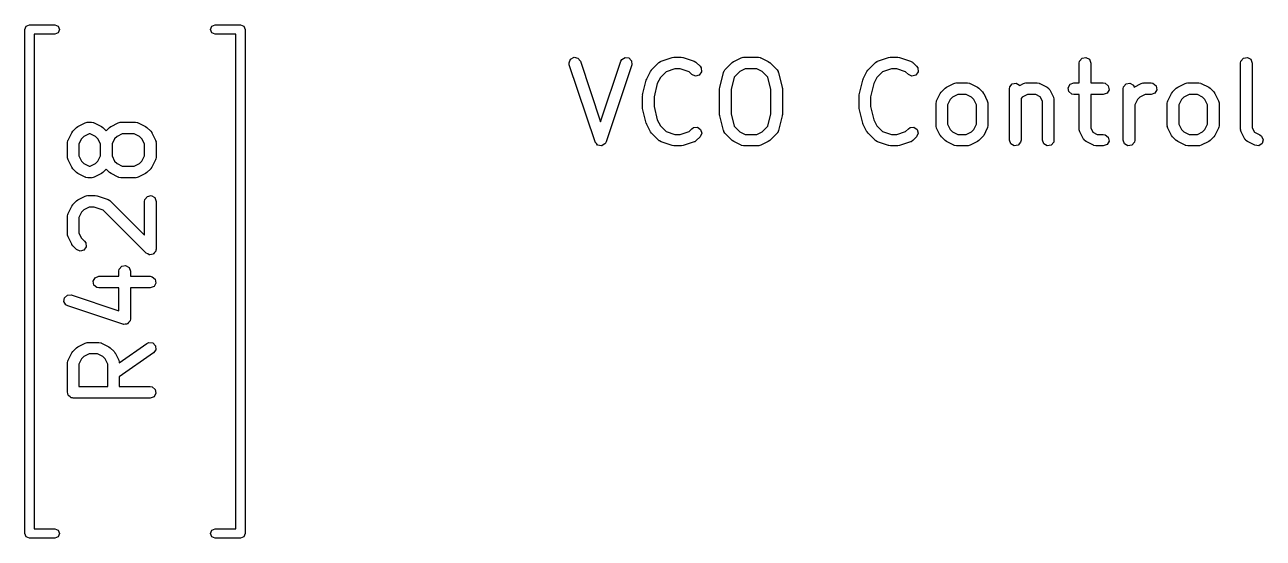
# Model space of a CAD drawing. Extents: x 51.5 to 133.2, y -98.1 to -25.9.
# Drawn here: x 113.12 to 129.19, y -66.07 to -59.41 of the extents above; entities that cross this region are included whole.
import ezdxf

# ---------------------------------------------------------------- set-up
doc = ezdxf.new("R2010")
doc.units = 0
doc.layers.add('BLACK', color=7, linetype='CONTINUOUS')

msp = doc.modelspace()

# ---------------------------------------------------------------- linework, layer by layer
at = {"layer": 'BLACK', "linetype": 'CONTINUOUS'}
for p, q in [((113.124, -59.468), (113.142, -59.4256)), ((113.142, -59.4256), (113.184, -59.408)), ((113.184, -59.408), (113.514, -59.408)), ((113.514, -59.408), (113.556, -59.4256)), ((113.556, -59.4256), (113.574, -59.468)), ((115.534, -59.468), (115.552, -59.4256)), ((115.552, -59.4256), (115.594, -59.408)), ((115.594, -59.408), (115.924, -59.408)), ((115.924, -59.408), (115.966, -59.4256)), ((115.966, -59.4256), (115.984, -59.468)), ((113.124, -66.008), (113.124, -59.468)), ((113.514, -59.528), (113.244, -59.528)), ((113.244, -59.528), (113.244, -65.948)), ((113.556, -59.5104), (113.514, -59.528)), ((113.574, -59.468), (113.556, -59.5104)), ((115.552, -59.5104), (115.534, -59.468)), ((115.594, -59.528), (115.552, -59.5104)), ((115.864, -59.528), (115.594, -59.528)), ((115.864, -65.948), (115.864, -59.528)), ((115.984, -59.468), (115.984, -66.008)), ((120.187, -59.9023), (120.206, -59.8546)), ((120.19, -59.9281), (120.187, -59.9023)), ((120.524, -60.9281), (120.19, -59.9281)), ((120.206, -59.8546), (120.251, -59.8302)), ((120.251, -59.8302), (120.301, -59.8405)), ((120.301, -59.8405), (120.333, -59.8807)), ((120.333, -59.8807), (120.595, -60.6672)), ((120.595, -60.6672), (120.857, -59.8807)), ((120.999, -59.9281), (120.666, -60.9281)), ((120.857, -59.8807), (120.87, -59.8578)), ((120.87, -59.8578), (120.913, -59.8309)), ((120.913, -59.8309), (120.964, -59.8384)), ((120.964, -59.8384), (120.998, -59.8768)), ((120.998, -59.8768), (120.999, -59.9281)), ((121.256, -59.9942), (121.351, -59.899)), ((121.351, -59.899), (121.373, -59.884)), ((121.373, -59.884), (121.377, -59.8836)), ((121.377, -59.8836), (121.381, -59.8808)), ((121.381, -59.8808), (121.524, -59.8332)), ((121.524, -59.8332), (121.546, -59.8299)), ((121.546, -59.8299), (121.547, -59.8294)), ((121.547, -59.8294), (121.643, -59.8294)), ((121.643, -59.8294), (121.665, -59.8333)), ((121.665, -59.8333), (121.666, -59.8332)), ((121.666, -59.8332), (121.809, -59.8808)), ((121.809, -59.8808), (121.832, -59.8933)), ((121.832, -59.8933), (121.834, -59.8971)), ((121.834, -59.8971), (121.838, -59.899)), ((121.838, -59.899), (121.886, -59.9466)), ((122.209, -59.9942), (122.304, -59.899)), ((122.304, -59.899), (122.322, -59.8861)), ((122.322, -59.8861), (122.323, -59.8849)), ((122.323, -59.8849), (122.419, -59.8373)), ((122.419, -59.8373), (122.444, -59.8299)), ((122.444, -59.8299), (122.448, -59.8309)), ((122.448, -59.8309), (122.452, -59.8294)), ((122.452, -59.8294), (122.643, -59.8294)), ((122.643, -59.8294), (122.668, -59.8339)), ((122.668, -59.8339), (122.672, -59.8368)), ((122.672, -59.8368), (122.676, -59.8373)), ((122.676, -59.8373), (122.771, -59.8849)), ((122.771, -59.8849), (122.789, -59.8983)), ((122.789, -59.8983), (122.791, -59.899)), ((122.791, -59.899), (122.886, -59.9942)), ((124.066, -59.9942), (124.161, -59.899)), ((124.161, -59.899), (124.182, -59.884)), ((124.182, -59.884), (124.187, -59.8836)), ((124.187, -59.8836), (124.19, -59.8808)), ((124.19, -59.8808), (124.333, -59.8332)), ((124.333, -59.8332), (124.355, -59.8299)), ((124.355, -59.8299), (124.357, -59.8294)), ((124.357, -59.8294), (124.452, -59.8294)), ((124.452, -59.8294), (124.474, -59.8333)), ((124.474, -59.8333), (124.476, -59.8332)), ((124.476, -59.8332), (124.619, -59.8808)), ((124.619, -59.8808), (124.642, -59.8933)), ((124.642, -59.8933), (124.644, -59.8971)), ((124.644, -59.8971), (124.648, -59.899)), ((124.648, -59.899), (124.696, -59.9466)), ((126.806, -59.9044), (126.81, -59.8787)), ((126.806, -60.1627), (126.806, -59.9044)), ((126.81, -59.8787), (126.843, -59.8394)), ((126.843, -59.8394), (126.894, -59.8305)), ((126.894, -59.8305), (126.938, -59.8562)), ((126.938, -59.8562), (126.956, -59.9044)), ((126.956, -59.9044), (126.956, -60.1627)), ((128.901, -59.9044), (128.905, -59.8787)), ((128.901, -60.7615), (128.901, -59.9044)), ((128.905, -59.8787), (128.938, -59.8394)), ((128.938, -59.8394), (128.989, -59.8305)), ((128.989, -59.8305), (129.033, -59.8562)), ((129.033, -59.8562), (129.051, -59.9044)), ((129.051, -59.9044), (129.051, -60.7438)), ((121.195, -60.1089), (121.242, -60.0137)), ((121.242, -60.0137), (121.256, -59.9957)), ((121.256, -59.9957), (121.256, -59.9942)), ((121.371, -60.0917), (121.332, -60.1687)), ((121.445, -60.0176), (121.371, -60.0917)), ((121.56, -59.9794), (121.445, -60.0176)), ((121.63, -59.9794), (121.56, -59.9794)), ((121.745, -60.0176), (121.63, -59.9794)), ((121.78, -60.0527), (121.745, -60.0176)), ((121.827, -60.0743), (121.78, -60.0527)), ((121.876, -60.0611), (121.827, -60.0743)), ((121.905, -60.019), (121.876, -60.0611)), ((121.886, -59.9466), (121.901, -59.9679)), ((121.901, -59.9679), (121.905, -60.019)), ((122.141, -60.2195), (122.189, -60.029)), ((122.189, -60.029), (122.199, -60.0053)), ((122.199, -60.0053), (122.205, -60.0009)), ((122.205, -60.0009), (122.209, -59.9942)), ((122.329, -60.0856), (122.289, -60.2469)), ((122.401, -60.0136), (122.329, -60.0856)), ((122.47, -59.9794), (122.401, -60.0136)), ((122.625, -59.9794), (122.47, -59.9794)), ((122.693, -60.0136), (122.625, -59.9794)), ((122.765, -60.0856), (122.693, -60.0136)), ((122.806, -60.2469), (122.765, -60.0856)), ((122.886, -59.9942), (122.901, -60.0155)), ((122.901, -60.0155), (122.902, -60.0229)), ((122.902, -60.0229), (122.906, -60.029)), ((122.906, -60.029), (122.953, -60.2195)), ((124.004, -60.1089), (124.052, -60.0137)), ((124.052, -60.0137), (124.065, -59.9957)), ((124.065, -59.9957), (124.066, -59.9942)), ((124.18, -60.0917), (124.142, -60.1687)), ((124.255, -60.0176), (124.18, -60.0917)), ((124.369, -59.9794), (124.255, -60.0176)), ((124.44, -59.9794), (124.369, -59.9794)), ((124.554, -60.0176), (124.44, -59.9794)), ((124.59, -60.0527), (124.554, -60.0176)), ((124.636, -60.0743), (124.59, -60.0527)), ((124.686, -60.0611), (124.636, -60.0743)), ((124.715, -60.019), (124.686, -60.0611)), ((124.696, -59.9466), (124.711, -59.9679)), ((124.711, -59.9679), (124.715, -60.019)), ((121.141, -60.3148), (121.189, -60.1243)), ((121.189, -60.1243), (121.194, -60.1125)), ((121.194, -60.1125), (121.195, -60.1089)), ((121.332, -60.1687), (121.289, -60.3422)), ((122.139, -60.2377), (122.142, -60.223)), ((122.139, -60.571), (122.139, -60.2377)), ((122.142, -60.223), (122.141, -60.2195)), ((122.289, -60.2469), (122.289, -60.5618)), ((122.806, -60.5618), (122.806, -60.2469)), ((122.953, -60.2195), (122.954, -60.2345)), ((122.954, -60.2345), (122.956, -60.2377)), ((122.956, -60.2377), (122.956, -60.571)), ((123.951, -60.3148), (123.998, -60.1243)), ((123.998, -60.1243), (124.004, -60.1125)), ((124.004, -60.1125), (124.004, -60.1089)), ((124.142, -60.1687), (124.099, -60.3422)), ((125.018, -60.2799), (125.066, -60.2323)), ((125.066, -60.2323), (125.084, -60.2194)), ((125.084, -60.2194), (125.085, -60.2183)), ((125.085, -60.2183), (125.18, -60.1706)), ((125.18, -60.1706), (125.205, -60.1632)), ((125.205, -60.1632), (125.21, -60.1642)), ((125.21, -60.1642), (125.214, -60.1627)), ((125.214, -60.1627), (125.357, -60.1627)), ((125.357, -60.1627), (125.383, -60.1672)), ((125.383, -60.1672), (125.386, -60.1701)), ((125.386, -60.1701), (125.39, -60.1706)), ((125.39, -60.1706), (125.486, -60.2183)), ((125.486, -60.2183), (125.504, -60.2316)), ((125.504, -60.2316), (125.505, -60.2323)), ((125.505, -60.2323), (125.553, -60.2799)), ((125.901, -60.2377), (125.905, -60.2121)), ((125.901, -60.9044), (125.901, -60.2377)), ((125.905, -60.2121), (125.938, -60.1728)), ((125.938, -60.1728), (125.989, -60.1639)), ((125.989, -60.1639), (126.033, -60.1895)), ((126.033, -60.1895), (126.036, -60.1955)), ((126.036, -60.1955), (126.085, -60.1706)), ((126.085, -60.1706), (126.11, -60.1632)), ((126.11, -60.1632), (126.115, -60.1642)), ((126.115, -60.1642), (126.119, -60.1627)), ((126.119, -60.1627), (126.262, -60.1627)), ((126.262, -60.1627), (126.287, -60.1672)), ((126.287, -60.1672), (126.291, -60.1701)), ((126.291, -60.1701), (126.295, -60.1706)), ((126.295, -60.1706), (126.39, -60.2183)), ((126.39, -60.2183), (126.411, -60.2338)), ((126.411, -60.2338), (126.416, -60.2441)), ((126.416, -60.2441), (126.424, -60.2518)), ((126.424, -60.2518), (126.472, -60.347)), ((126.664, -60.2247), (126.69, -60.1803)), ((126.673, -60.2752), (126.664, -60.2247)), ((126.69, -60.1803), (126.738, -60.1627)), ((126.738, -60.1627), (126.806, -60.1627)), ((126.956, -60.1627), (127.119, -60.1627)), ((127.119, -60.1627), (127.144, -60.1672)), ((127.144, -60.1672), (127.184, -60.2002)), ((127.193, -60.2507), (127.167, -60.2952)), ((127.184, -60.2002), (127.193, -60.2507)), ((127.377, -60.2377), (127.382, -60.2121)), ((127.377, -60.9044), (127.377, -60.2377)), ((127.382, -60.2121), (127.415, -60.1728)), ((127.415, -60.1728), (127.465, -60.1639)), ((127.465, -60.1639), (127.51, -60.1895)), ((127.51, -60.1895), (127.519, -60.2156)), ((127.519, -60.2156), (127.609, -60.1706)), ((127.609, -60.1706), (127.634, -60.1632)), ((127.634, -60.1632), (127.638, -60.1642)), ((127.638, -60.1642), (127.643, -60.1627)), ((127.643, -60.1627), (127.738, -60.1627)), ((127.738, -60.1627), (127.763, -60.1672)), ((127.763, -60.1672), (127.803, -60.2002)), ((127.812, -60.2507), (127.786, -60.2952)), ((127.803, -60.2002), (127.812, -60.2507)), ((128.018, -60.2799), (128.066, -60.2323)), ((128.066, -60.2323), (128.084, -60.2194)), ((128.084, -60.2194), (128.085, -60.2183)), ((128.085, -60.2183), (128.18, -60.1706)), ((128.18, -60.1706), (128.205, -60.1632)), ((128.205, -60.1632), (128.21, -60.1642)), ((128.21, -60.1642), (128.214, -60.1627)), ((128.214, -60.1627), (128.357, -60.1627)), ((128.357, -60.1627), (128.383, -60.1672)), ((128.383, -60.1672), (128.386, -60.1701)), ((128.386, -60.1701), (128.39, -60.1706)), ((128.39, -60.1706), (128.486, -60.2183)), ((128.486, -60.2183), (128.504, -60.2316)), ((128.504, -60.2316), (128.505, -60.2323)), ((128.505, -60.2323), (128.553, -60.2799)), ((121.139, -60.333), (121.142, -60.3182)), ((121.139, -60.4758), (121.139, -60.333)), ((121.142, -60.3182), (121.141, -60.3148)), ((121.289, -60.3422), (121.289, -60.4666)), ((123.949, -60.333), (123.951, -60.3182)), ((123.949, -60.4758), (123.949, -60.333)), ((123.951, -60.3182), (123.951, -60.3148)), ((124.099, -60.3422), (124.099, -60.4666)), ((124.949, -60.4282), (124.953, -60.4025)), ((124.953, -60.4025), (124.956, -60.3991)), ((124.956, -60.3946), (125.004, -60.2994)), ((124.956, -60.3991), (124.956, -60.3946)), ((125.004, -60.2994), (125.017, -60.2814)), ((125.017, -60.2814), (125.018, -60.2799)), ((125.133, -60.3774), (125.099, -60.4459)), ((125.163, -60.347), (125.133, -60.3774)), ((125.232, -60.3127), (125.163, -60.347)), ((125.339, -60.3127), (125.232, -60.3127)), ((125.408, -60.347), (125.339, -60.3127)), ((125.438, -60.3774), (125.408, -60.347)), ((125.472, -60.4459), (125.438, -60.3774)), ((125.553, -60.2799), (125.566, -60.2983)), ((125.566, -60.2983), (125.567, -60.2994)), ((125.567, -60.2994), (125.614, -60.3946)), ((125.614, -60.3946), (125.622, -60.4196)), ((125.622, -60.4196), (125.621, -60.424)), ((126.068, -60.347), (126.051, -60.364)), ((126.051, -60.364), (126.051, -60.9044)), ((126.136, -60.3127), (126.068, -60.347)), ((126.244, -60.3127), (126.136, -60.3127)), ((126.301, -60.3412), (126.244, -60.3127)), ((126.329, -60.3983), (126.301, -60.3412)), ((126.329, -60.9044), (126.329, -60.3983)), ((126.472, -60.347), (126.479, -60.372)), ((126.479, -60.372), (126.478, -60.3764)), ((126.478, -60.3764), (126.479, -60.3806)), ((126.479, -60.3806), (126.479, -60.9044)), ((126.712, -60.3082), (126.673, -60.2752)), ((126.738, -60.3127), (126.712, -60.3082)), ((126.806, -60.3127), (126.738, -60.3127)), ((126.806, -60.7615), (126.806, -60.3127)), ((127.119, -60.3127), (126.956, -60.3127)), ((126.956, -60.3127), (126.956, -60.7438)), ((127.167, -60.2952), (127.119, -60.3127)), ((127.561, -60.3774), (127.527, -60.4459)), ((127.592, -60.347), (127.561, -60.3774)), ((127.66, -60.3127), (127.592, -60.347)), ((127.738, -60.3127), (127.66, -60.3127)), ((127.786, -60.2952), (127.738, -60.3127)), ((127.949, -60.4282), (127.953, -60.4025)), ((127.953, -60.4025), (127.956, -60.3991)), ((127.956, -60.3946), (128.004, -60.2994)), ((127.956, -60.3991), (127.956, -60.3946)), ((128.004, -60.2994), (128.017, -60.2814)), ((128.017, -60.2814), (128.018, -60.2799)), ((128.133, -60.3774), (128.099, -60.4459)), ((128.163, -60.347), (128.133, -60.3774)), ((128.232, -60.3127), (128.163, -60.347)), ((128.339, -60.3127), (128.232, -60.3127)), ((128.408, -60.347), (128.339, -60.3127)), ((128.438, -60.3774), (128.408, -60.347)), ((128.472, -60.4459), (128.438, -60.3774)), ((128.553, -60.2799), (128.566, -60.2983)), ((128.566, -60.2983), (128.567, -60.2994)), ((128.567, -60.2994), (128.614, -60.3946)), ((128.614, -60.3946), (128.622, -60.4196)), ((128.622, -60.4196), (128.621, -60.424)), ((121.14, -60.4791), (121.139, -60.4758)), ((121.141, -60.494), (121.14, -60.4791)), ((121.189, -60.6845), (121.141, -60.494)), ((121.289, -60.4666), (121.332, -60.6401)), ((122.14, -60.5743), (122.139, -60.571)), ((122.141, -60.5892), (122.14, -60.5743)), ((122.289, -60.5618), (122.329, -60.7232)), ((122.765, -60.7232), (122.806, -60.5618)), ((122.956, -60.571), (122.953, -60.5858)), ((123.95, -60.4791), (123.949, -60.4758)), ((123.951, -60.494), (123.95, -60.4791)), ((123.998, -60.6845), (123.951, -60.494)), ((124.099, -60.4666), (124.142, -60.6401)), ((124.949, -60.7139), (124.949, -60.4282)), ((125.099, -60.4459), (125.099, -60.6962)), ((125.472, -60.6962), (125.472, -60.4459)), ((125.621, -60.424), (125.622, -60.4282)), ((125.622, -60.4282), (125.622, -60.7139)), ((127.527, -60.4459), (127.527, -60.9044)), ((127.949, -60.7139), (127.949, -60.4282)), ((128.099, -60.4459), (128.099, -60.6962)), ((128.472, -60.6962), (128.472, -60.4459)), ((128.621, -60.424), (128.622, -60.4282)), ((128.622, -60.4282), (128.622, -60.7139)), ((113.747, -60.7881), (113.795, -60.7405)), ((113.795, -60.7405), (113.813, -60.7276)), ((113.813, -60.7276), (113.814, -60.7264)), ((113.814, -60.7264), (113.909, -60.6788)), ((113.909, -60.6788), (113.934, -60.6714)), ((113.934, -60.6714), (113.939, -60.6724)), ((113.939, -60.6724), (113.943, -60.6709)), ((113.943, -60.6709), (113.99, -60.6709)), ((113.99, -60.6709), (114.016, -60.6754)), ((114.016, -60.6754), (114.02, -60.6783)), ((114.02, -60.6783), (114.024, -60.6788)), ((114.024, -60.6788), (114.119, -60.7264)), ((114.119, -60.7264), (114.137, -60.7398)), ((114.137, -60.7398), (114.139, -60.7405)), ((114.139, -60.7405), (114.181, -60.7827)), ((114.181, -60.7827), (114.223, -60.7405)), ((114.223, -60.7405), (114.242, -60.7276)), ((114.242, -60.7276), (114.243, -60.7264)), ((114.243, -60.7264), (114.338, -60.6788)), ((114.338, -60.6788), (114.363, -60.6714)), ((114.363, -60.6714), (114.367, -60.6724)), ((114.367, -60.6724), (114.371, -60.6709)), ((114.371, -60.6709), (114.562, -60.6709)), ((114.562, -60.6709), (114.588, -60.6754)), ((114.588, -60.6754), (114.591, -60.6783)), ((114.591, -60.6783), (114.595, -60.6788)), ((114.595, -60.6788), (114.691, -60.7264)), ((114.691, -60.7264), (114.709, -60.7398)), ((114.709, -60.7398), (114.71, -60.7405)), ((114.71, -60.7405), (114.758, -60.7881)), ((121.191, -60.6874), (121.189, -60.6845)), ((121.195, -60.6998), (121.191, -60.6874)), ((121.242, -60.7951), (121.195, -60.6998)), ((121.332, -60.6401), (121.371, -60.7171)), ((121.371, -60.7171), (121.445, -60.7912)), ((121.78, -60.7561), (121.801, -60.7412)), ((121.801, -60.7412), (121.852, -60.7367)), ((121.852, -60.7367), (121.894, -60.7661)), ((122.189, -60.7797), (122.141, -60.5892)), ((122.329, -60.7232), (122.401, -60.7951)), ((122.693, -60.7951), (122.765, -60.7232)), ((122.953, -60.5892), (122.906, -60.7797)), ((122.953, -60.5858), (122.953, -60.5892)), ((124, -60.6874), (123.998, -60.6845)), ((124.004, -60.6998), (124, -60.6874)), ((124.052, -60.7951), (124.004, -60.6998)), ((124.142, -60.6401), (124.18, -60.7171)), ((124.18, -60.7171), (124.255, -60.7912)), ((124.59, -60.7561), (124.611, -60.7412)), ((124.611, -60.7412), (124.662, -60.7367)), ((124.662, -60.7367), (124.704, -60.7661)), ((124.95, -60.7181), (124.949, -60.7139)), ((124.949, -60.7225), (124.95, -60.7181)), ((124.956, -60.7474), (124.949, -60.7225)), ((125.099, -60.6962), (125.133, -60.7647)), ((125.438, -60.7647), (125.472, -60.6962)), ((125.615, -60.743), (125.614, -60.7474)), ((125.618, -60.7396), (125.615, -60.743)), ((125.622, -60.7139), (125.618, -60.7396)), ((126.956, -60.7438), (126.984, -60.8009)), ((127.95, -60.7181), (127.949, -60.7139)), ((127.949, -60.7225), (127.95, -60.7181)), ((127.956, -60.7474), (127.949, -60.7225)), ((128.099, -60.6962), (128.133, -60.7647)), ((128.438, -60.7647), (128.472, -60.6962)), ((128.615, -60.743), (128.614, -60.7474)), ((128.618, -60.7396), (128.615, -60.743)), ((128.622, -60.7139), (128.618, -60.7396)), ((129.051, -60.7438), (129.079, -60.8009)), ((113.685, -60.9028), (113.733, -60.8076)), ((113.685, -60.9073), (113.685, -60.9028)), ((113.733, -60.8076), (113.746, -60.7896)), ((113.746, -60.7896), (113.747, -60.7881)), ((113.862, -60.8856), (113.827, -60.9541)), ((113.892, -60.8552), (113.862, -60.8856)), ((113.961, -60.8209), (113.892, -60.8552)), ((113.973, -60.8209), (113.961, -60.8209)), ((114.041, -60.8552), (113.973, -60.8209)), ((114.072, -60.8856), (114.041, -60.8552)), ((114.106, -60.9541), (114.072, -60.8856)), ((114.29, -60.8856), (114.256, -60.9541)), ((114.321, -60.8552), (114.29, -60.8856)), ((114.389, -60.8209), (114.321, -60.8552)), ((114.544, -60.8209), (114.389, -60.8209)), ((114.613, -60.8552), (114.544, -60.8209)), ((114.643, -60.8856), (114.613, -60.8552)), ((114.677, -60.9541), (114.643, -60.8856)), ((114.758, -60.7881), (114.771, -60.8065)), ((114.771, -60.8065), (114.772, -60.8076)), ((114.772, -60.8076), (114.819, -60.9028)), ((114.819, -60.9028), (114.827, -60.9278)), ((121.243, -60.7962), (121.242, -60.7951)), ((121.256, -60.8146), (121.243, -60.7962)), ((121.351, -60.9098), (121.256, -60.8146)), ((121.445, -60.7912), (121.56, -60.8294)), ((121.56, -60.8294), (121.63, -60.8294)), ((121.63, -60.8294), (121.745, -60.7912)), ((121.745, -60.7912), (121.78, -60.7561)), ((121.886, -60.8622), (121.838, -60.9098)), ((121.908, -60.8157), (121.886, -60.8622)), ((121.894, -60.7661), (121.908, -60.8157)), ((122.193, -60.7858), (122.189, -60.7797)), ((122.194, -60.7932), (122.193, -60.7858)), ((122.209, -60.8146), (122.194, -60.7932)), ((122.304, -60.9098), (122.209, -60.8146)), ((122.401, -60.7951), (122.47, -60.8294)), ((122.47, -60.8294), (122.625, -60.8294)), ((122.625, -60.8294), (122.693, -60.7951)), ((122.886, -60.8146), (122.791, -60.9098)), ((122.889, -60.8078), (122.886, -60.8146)), ((122.895, -60.8035), (122.889, -60.8078)), ((122.906, -60.7797), (122.895, -60.8035)), ((124.053, -60.7962), (124.052, -60.7951)), ((124.066, -60.8146), (124.053, -60.7962)), ((124.161, -60.9098), (124.066, -60.8146)), ((124.255, -60.7912), (124.369, -60.8294)), ((124.369, -60.8294), (124.44, -60.8294)), ((124.44, -60.8294), (124.554, -60.7912)), ((124.554, -60.7912), (124.59, -60.7561)), ((124.696, -60.8622), (124.648, -60.9098)), ((124.717, -60.8157), (124.696, -60.8622)), ((124.704, -60.7661), (124.717, -60.8157)), ((125.004, -60.8427), (124.956, -60.7474)), ((125.005, -60.8438), (125.004, -60.8427)), ((125.018, -60.8622), (125.005, -60.8438)), ((125.066, -60.9098), (125.018, -60.8622)), ((125.133, -60.7647), (125.163, -60.7951)), ((125.163, -60.7951), (125.232, -60.8294)), ((125.232, -60.8294), (125.339, -60.8294)), ((125.339, -60.8294), (125.408, -60.7951)), ((125.408, -60.7951), (125.438, -60.7647)), ((125.553, -60.8622), (125.505, -60.9098)), ((125.567, -60.8427), (125.553, -60.8607)), ((125.553, -60.8607), (125.553, -60.8622)), ((125.614, -60.7474), (125.567, -60.8427)), ((125.918, -60.9526), (125.901, -60.9044)), ((126.051, -60.9044), (126.046, -60.93)), ((126.347, -60.9526), (126.329, -60.9044)), ((126.479, -60.9044), (126.475, -60.93)), ((126.807, -60.7657), (126.806, -60.7615)), ((126.806, -60.7701), (126.807, -60.7657)), ((126.814, -60.7951), (126.806, -60.7701)), ((126.861, -60.8903), (126.814, -60.7951)), ((126.869, -60.898), (126.861, -60.8903)), ((126.874, -60.9083), (126.869, -60.898)), ((126.984, -60.8009), (127.041, -60.8294)), ((127.041, -60.8294), (127.119, -60.8294)), ((127.119, -60.8294), (127.144, -60.8339)), ((127.144, -60.8339), (127.184, -60.8669)), ((127.184, -60.8669), (127.193, -60.9174)), ((127.395, -60.9526), (127.377, -60.9044)), ((127.527, -60.9044), (127.523, -60.93)), ((128.004, -60.8427), (127.956, -60.7474)), ((128.005, -60.8438), (128.004, -60.8427)), ((128.018, -60.8622), (128.005, -60.8438)), ((128.066, -60.9098), (128.018, -60.8622)), ((128.133, -60.7647), (128.163, -60.7951)), ((128.163, -60.7951), (128.232, -60.8294)), ((128.232, -60.8294), (128.339, -60.8294)), ((128.339, -60.8294), (128.408, -60.7951)), ((128.408, -60.7951), (128.438, -60.7647)), ((128.553, -60.8622), (128.505, -60.9098)), ((128.567, -60.8427), (128.553, -60.8607)), ((128.553, -60.8607), (128.553, -60.8622)), ((128.614, -60.7474), (128.567, -60.8427)), ((128.902, -60.7657), (128.901, -60.7615)), ((128.901, -60.7701), (128.902, -60.7657)), ((128.909, -60.7951), (128.901, -60.7701)), ((128.956, -60.8903), (128.909, -60.7951)), ((128.965, -60.898), (128.956, -60.8903)), ((128.969, -60.9083), (128.965, -60.898)), ((129.079, -60.8009), (129.152, -60.8373)), ((129.152, -60.8373), (129.173, -60.8528)), ((129.173, -60.8528), (129.194, -60.8999)), ((129.194, -60.8999), (129.179, -60.9491)), ((113.677, -60.9364), (113.682, -60.9107)), ((113.677, -61.1269), (113.677, -60.9364)), ((113.682, -60.9107), (113.685, -60.9073)), ((113.827, -60.9541), (113.827, -61.1092)), ((114.106, -61.1092), (114.106, -60.9541)), ((114.256, -60.9541), (114.256, -61.1092)), ((114.677, -61.1092), (114.677, -60.9541)), ((114.827, -60.9278), (114.826, -60.9322)), ((114.826, -60.9322), (114.827, -60.9364)), ((114.827, -60.9364), (114.827, -61.1269)), ((120.525, -60.9298), (120.524, -60.9281)), ((120.525, -60.9319), (120.525, -60.9298)), ((120.541, -60.9497), (120.525, -60.9319)), ((120.556, -60.9683), (120.541, -60.9497)), ((120.558, -60.9687), (120.556, -60.9683)), ((120.559, -60.9703), (120.558, -60.9687)), ((120.583, -60.9738), (120.559, -60.9703)), ((120.606, -60.9786), (120.583, -60.9738)), ((120.608, -60.9775), (120.606, -60.9786)), ((120.61, -60.9779), (120.608, -60.9775)), ((120.63, -60.9654), (120.61, -60.9779)), ((120.651, -60.9541), (120.63, -60.9654)), ((120.652, -60.9521), (120.651, -60.9541)), ((120.654, -60.951), (120.652, -60.9521)), ((120.666, -60.9281), (120.654, -60.951)), ((121.356, -60.9117), (121.351, -60.9098)), ((121.358, -60.9155), (121.356, -60.9117)), ((121.381, -60.9279), (121.358, -60.9155)), ((121.524, -60.9755), (121.381, -60.9279)), ((121.525, -60.9755), (121.524, -60.9755)), ((121.547, -60.9794), (121.525, -60.9755)), ((121.643, -60.9794), (121.547, -60.9794)), ((121.644, -60.9788), (121.643, -60.9794)), ((121.666, -60.9755), (121.644, -60.9788)), ((121.809, -60.9279), (121.666, -60.9755)), ((121.813, -60.9251), (121.809, -60.9279)), ((121.817, -60.9247), (121.813, -60.9251)), ((121.838, -60.9098), (121.817, -60.9247)), ((122.305, -60.9105), (122.304, -60.9098)), ((122.323, -60.9238), (122.305, -60.9105)), ((122.419, -60.9715), (122.323, -60.9238)), ((122.423, -60.972), (122.419, -60.9715)), ((122.426, -60.9749), (122.423, -60.972)), ((122.452, -60.9794), (122.426, -60.9749)), ((122.643, -60.9794), (122.452, -60.9794)), ((122.647, -60.9778), (122.643, -60.9794)), ((122.651, -60.9789), (122.647, -60.9778)), ((122.676, -60.9715), (122.651, -60.9789)), ((122.771, -60.9238), (122.676, -60.9715)), ((122.772, -60.9227), (122.771, -60.9238)), ((122.791, -60.9098), (122.772, -60.9227)), ((124.165, -60.9117), (124.161, -60.9098)), ((124.167, -60.9155), (124.165, -60.9117)), ((124.19, -60.9279), (124.167, -60.9155)), ((124.333, -60.9755), (124.19, -60.9279)), ((124.335, -60.9755), (124.333, -60.9755)), ((124.357, -60.9794), (124.335, -60.9755)), ((124.452, -60.9794), (124.357, -60.9794)), ((124.454, -60.9788), (124.452, -60.9794)), ((124.476, -60.9755), (124.454, -60.9788)), ((124.619, -60.9279), (124.476, -60.9755)), ((124.622, -60.9251), (124.619, -60.9279)), ((124.627, -60.9247), (124.622, -60.9251)), ((124.648, -60.9098), (124.627, -60.9247)), ((125.067, -60.9105), (125.066, -60.9098)), ((125.085, -60.9238), (125.067, -60.9105)), ((125.18, -60.9715), (125.085, -60.9238)), ((125.185, -60.972), (125.18, -60.9715)), ((125.188, -60.9749), (125.185, -60.972)), ((125.214, -60.9794), (125.188, -60.9749)), ((125.357, -60.9794), (125.214, -60.9794)), ((125.361, -60.9778), (125.357, -60.9794)), ((125.365, -60.9789), (125.361, -60.9778)), ((125.39, -60.9715), (125.365, -60.9789)), ((125.486, -60.9238), (125.39, -60.9715)), ((125.487, -60.9227), (125.486, -60.9238)), ((125.505, -60.9098), (125.487, -60.9227)), ((125.963, -60.9782), (125.918, -60.9526)), ((126.013, -60.9693), (125.963, -60.9782)), ((126.046, -60.93), (126.013, -60.9693)), ((126.391, -60.9782), (126.347, -60.9526)), ((126.442, -60.9693), (126.391, -60.9782)), ((126.475, -60.93), (126.442, -60.9693)), ((126.895, -60.9238), (126.874, -60.9083)), ((126.99, -60.9715), (126.895, -60.9238)), ((126.994, -60.972), (126.99, -60.9715)), ((126.998, -60.9749), (126.994, -60.972)), ((127.024, -60.9794), (126.998, -60.9749)), ((127.119, -60.9794), (127.024, -60.9794)), ((127.167, -60.9618), (127.119, -60.9794)), ((127.193, -60.9174), (127.167, -60.9618)), ((127.439, -60.9782), (127.395, -60.9526)), ((127.49, -60.9693), (127.439, -60.9782)), ((127.523, -60.93), (127.49, -60.9693)), ((128.067, -60.9105), (128.066, -60.9098)), ((128.085, -60.9238), (128.067, -60.9105)), ((128.18, -60.9715), (128.085, -60.9238)), ((128.185, -60.972), (128.18, -60.9715)), ((128.188, -60.9749), (128.185, -60.972)), ((128.214, -60.9794), (128.188, -60.9749)), ((128.357, -60.9794), (128.214, -60.9794)), ((128.361, -60.9778), (128.357, -60.9794)), ((128.365, -60.9789), (128.361, -60.9778)), ((128.39, -60.9715), (128.365, -60.9789)), ((128.486, -60.9238), (128.39, -60.9715)), ((128.487, -60.9227), (128.486, -60.9238)), ((128.505, -60.9098), (128.487, -60.9227)), ((128.99, -60.9238), (128.969, -60.9083)), ((129.085, -60.9715), (128.99, -60.9238)), ((129.136, -60.9773), (129.085, -60.9715)), ((129.179, -60.9491), (129.136, -60.9773)), ((113.679, -61.1311), (113.677, -61.1269)), ((113.678, -61.1354), (113.679, -61.1311)), ((113.685, -61.1604), (113.678, -61.1354)), ((113.733, -61.2556), (113.685, -61.1604)), ((113.827, -61.1092), (113.862, -61.1777)), ((113.862, -61.1777), (113.892, -61.2081)), ((113.892, -61.2081), (113.961, -61.2423)), ((113.973, -61.2423), (114.041, -61.2081)), ((114.041, -61.2081), (114.072, -61.1777)), ((114.072, -61.1777), (114.106, -61.1092)), ((114.256, -61.1092), (114.29, -61.1777)), ((114.29, -61.1777), (114.321, -61.2081)), ((114.321, -61.2081), (114.389, -61.2423)), ((114.544, -61.2423), (114.613, -61.2081)), ((114.613, -61.2081), (114.643, -61.1777)), ((114.643, -61.1777), (114.677, -61.1092)), ((114.819, -61.1604), (114.772, -61.2556)), ((114.82, -61.1559), (114.819, -61.1604)), ((114.823, -61.1525), (114.82, -61.1559)), ((114.827, -61.1269), (114.823, -61.1525)), ((113.734, -61.2568), (113.733, -61.2556)), ((113.747, -61.2751), (113.734, -61.2568)), ((113.795, -61.3227), (113.747, -61.2751)), ((113.796, -61.3234), (113.795, -61.3227)), ((113.814, -61.3368), (113.796, -61.3234)), ((113.909, -61.3844), (113.814, -61.3368)), ((113.914, -61.3849), (113.909, -61.3844)), ((113.917, -61.3878), (113.914, -61.3849)), ((113.961, -61.2423), (113.973, -61.2423)), ((114.024, -61.3844), (113.999, -61.3918)), ((114.119, -61.3368), (114.024, -61.3844)), ((114.12, -61.3356), (114.119, -61.3368)), ((114.139, -61.3227), (114.12, -61.3356)), ((114.181, -61.2805), (114.139, -61.3227)), ((114.223, -61.3227), (114.181, -61.2805)), ((114.225, -61.3234), (114.223, -61.3227)), ((114.243, -61.3368), (114.225, -61.3234)), ((114.338, -61.3844), (114.243, -61.3368)), ((114.342, -61.3849), (114.338, -61.3844)), ((114.346, -61.3878), (114.342, -61.3849)), ((114.389, -61.2423), (114.544, -61.2423)), ((114.595, -61.3844), (114.57, -61.3918)), ((114.691, -61.3368), (114.595, -61.3844)), ((114.692, -61.3356), (114.691, -61.3368)), ((114.71, -61.3227), (114.692, -61.3356)), ((114.758, -61.2751), (114.71, -61.3227)), ((114.772, -61.2556), (114.758, -61.2736)), ((114.758, -61.2736), (114.758, -61.2751)), ((113.943, -61.3923), (113.917, -61.3878)), ((113.99, -61.3923), (113.943, -61.3923)), ((113.995, -61.3908), (113.99, -61.3923)), ((113.999, -61.3918), (113.995, -61.3908)), ((114.371, -61.3923), (114.346, -61.3878)), ((114.562, -61.3923), (114.371, -61.3923)), ((114.566, -61.3908), (114.562, -61.3923)), ((114.57, -61.3918), (114.566, -61.3908)), ((113.747, -61.7405), (113.795, -61.6929)), ((113.795, -61.6929), (113.813, -61.68)), ((113.813, -61.68), (113.814, -61.6788)), ((113.814, -61.6788), (113.909, -61.6312)), ((113.909, -61.6312), (113.934, -61.6238)), ((113.934, -61.6238), (113.939, -61.6248)), ((113.939, -61.6248), (113.943, -61.6233)), ((113.943, -61.6233), (114.038, -61.6233)), ((114.038, -61.6233), (114.06, -61.6272)), ((114.06, -61.6272), (114.062, -61.6271)), ((114.062, -61.6271), (114.205, -61.6748)), ((114.205, -61.6748), (114.228, -61.6872)), ((114.228, -61.6872), (114.23, -61.691)), ((114.23, -61.691), (114.234, -61.6929)), ((114.234, -61.6929), (114.677, -62.1363)), ((114.677, -61.6983), (114.682, -61.6726)), ((114.677, -62.1363), (114.677, -61.6983)), ((114.682, -61.6726), (114.715, -61.6333)), ((114.715, -61.6333), (114.765, -61.6244)), ((114.765, -61.6244), (114.81, -61.6501)), ((114.81, -61.6501), (114.827, -61.6983)), ((114.827, -61.6983), (114.827, -62.3173)), ((113.677, -61.8888), (113.682, -61.8631)), ((113.682, -61.8631), (113.685, -61.8597)), ((113.685, -61.8552), (113.733, -61.76)), ((113.685, -61.8597), (113.685, -61.8552)), ((113.733, -61.76), (113.746, -61.742)), ((113.746, -61.742), (113.747, -61.7405)), ((113.862, -61.8379), (113.827, -61.9065)), ((113.892, -61.8075), (113.862, -61.8379)), ((113.961, -61.7733), (113.892, -61.8075)), ((114.026, -61.7733), (113.961, -61.7733)), ((114.14, -61.8115), (114.026, -61.7733)), ((114.699, -62.3704), (114.14, -61.8115)), ((113.677, -62.1269), (113.677, -61.8888)), ((113.827, -61.9065), (113.827, -62.1092)), ((113.679, -62.1311), (113.677, -62.1269)), ((113.678, -62.1354), (113.679, -62.1311)), ((113.685, -62.1604), (113.678, -62.1354)), ((113.733, -62.2556), (113.685, -62.1604)), ((113.827, -62.1092), (113.862, -62.1777)), ((113.862, -62.1777), (113.901, -62.2167)), ((113.734, -62.2568), (113.733, -62.2556)), ((113.747, -62.2751), (113.734, -62.2568)), ((113.795, -62.3227), (113.747, -62.2751)), ((113.841, -62.3444), (113.795, -62.3227)), ((113.891, -62.3312), (113.841, -62.3444)), ((113.92, -62.2891), (113.891, -62.3312)), ((113.901, -62.2167), (113.916, -62.238)), ((113.916, -62.238), (113.92, -62.2891)), ((114.823, -62.343), (114.808, -62.3603)), ((114.824, -62.3384), (114.823, -62.343)), ((114.825, -62.3367), (114.824, -62.3384)), ((114.827, -62.3173), (114.825, -62.3335)), ((114.825, -62.3335), (114.825, -62.3367)), ((114.72, -62.3799), (114.699, -62.3704)), ((114.739, -62.3912), (114.72, -62.3799)), ((114.743, -62.3906), (114.739, -62.3912)), ((114.746, -62.392), (114.743, -62.3906)), ((114.768, -62.3862), (114.746, -62.392)), ((114.79, -62.3823), (114.768, -62.3862)), ((114.792, -62.3797), (114.79, -62.3823)), ((114.795, -62.3788), (114.792, -62.3797)), ((114.808, -62.3603), (114.795, -62.3788)), ((114.038, -62.6885), (114.086, -62.6709)), ((114.086, -62.6709), (114.344, -62.6709)), ((114.344, -62.603), (114.349, -62.5774)), ((114.344, -62.6709), (114.344, -62.603)), ((114.349, -62.5774), (114.382, -62.5381)), ((114.382, -62.5381), (114.432, -62.5292)), ((114.432, -62.5292), (114.477, -62.5548)), ((114.477, -62.5548), (114.494, -62.603)), ((114.494, -62.603), (114.494, -62.6709)), ((114.494, -62.6709), (114.752, -62.6709)), ((114.752, -62.6709), (114.778, -62.6754)), ((114.012, -62.7329), (114.038, -62.6885)), ((114.021, -62.7834), (114.012, -62.7329)), ((114.06, -62.8164), (114.021, -62.7834)), ((114.086, -62.8209), (114.06, -62.8164)), ((114.344, -62.8209), (114.086, -62.8209)), ((114.344, -63.118), (114.344, -62.8209)), ((114.752, -62.8209), (114.494, -62.8209)), ((114.494, -62.8209), (114.494, -63.2221)), ((114.801, -62.8034), (114.752, -62.8209)), ((114.778, -62.6754), (114.817, -62.7084)), ((114.826, -62.7589), (114.801, -62.8034)), ((114.817, -62.7084), (114.826, -62.7589)), ((113.631, -62.999), (113.639, -62.9483)), ((113.639, -62.9483), (113.677, -62.9142)), ((113.677, -62.9142), (113.728, -62.9128)), ((113.728, -62.9128), (114.344, -63.118)), ((113.658, -63.0427), (113.631, -62.999)), ((113.681, -63.0552), (113.658, -63.0427)), ((114.395, -63.2932), (113.681, -63.0552)), ((114.401, -63.2931), (114.395, -63.2932)), ((114.406, -63.296), (114.401, -63.2931)), ((114.426, -63.2924), (114.406, -63.296)), ((114.447, -63.2918), (114.426, -63.2924)), ((114.451, -63.288), (114.447, -63.2918)), ((114.457, -63.287), (114.451, -63.288)), ((114.47, -63.2714), (114.457, -63.287)), ((114.485, -63.2578), (114.47, -63.2714)), ((114.486, -63.2521), (114.485, -63.2578)), ((114.49, -63.2477), (114.486, -63.2521)), ((114.494, -63.2221), (114.49, -63.2477)), ((113.747, -63.6453), (113.795, -63.5976)), ((113.795, -63.5976), (113.813, -63.5848)), ((113.813, -63.5848), (113.814, -63.5836)), ((113.814, -63.5836), (113.909, -63.536)), ((113.909, -63.536), (113.934, -63.5285)), ((113.934, -63.5285), (113.939, -63.5296)), ((113.939, -63.5296), (113.943, -63.528)), ((113.943, -63.528), (114.086, -63.528)), ((114.086, -63.528), (114.111, -63.5326)), ((114.111, -63.5326), (114.115, -63.5355)), ((114.115, -63.5355), (114.119, -63.536)), ((114.119, -63.536), (114.214, -63.5836)), ((114.214, -63.5836), (114.233, -63.5969)), ((114.233, -63.5969), (114.234, -63.5976)), ((114.234, -63.5976), (114.282, -63.6453)), ((114.351, -63.7926), (114.709, -63.5416)), ((114.709, -63.5416), (114.733, -63.5306)), ((114.733, -63.5306), (114.784, -63.5351)), ((114.784, -63.5351), (114.82, -63.5714)), ((114.825, -63.6225), (114.795, -63.6645)), ((114.82, -63.5714), (114.825, -63.6225)), ((113.677, -63.7935), (113.682, -63.7679)), ((113.677, -64.1745), (113.677, -63.7935)), ((113.682, -63.7679), (113.685, -63.7644)), ((113.685, -63.76), (113.733, -63.6647)), ((113.685, -63.7644), (113.685, -63.76)), ((113.733, -63.6647), (113.746, -63.6467)), ((113.746, -63.6467), (113.747, -63.6453)), ((113.862, -63.7427), (113.827, -63.8112)), ((113.892, -63.7123), (113.862, -63.7427)), ((113.961, -63.678), (113.892, -63.7123)), ((114.068, -63.678), (113.961, -63.678)), ((114.137, -63.7123), (114.068, -63.678)), ((114.167, -63.7427), (114.137, -63.7123)), ((114.201, -63.8112), (114.167, -63.7427)), ((114.282, -63.6453), (114.294, -63.6636)), ((114.294, -63.6636), (114.296, -63.6647)), ((114.296, -63.6647), (114.343, -63.76)), ((114.343, -63.76), (114.351, -63.7849)), ((114.351, -63.7849), (114.35, -63.7893)), ((114.35, -63.7893), (114.351, -63.7926)), ((114.795, -63.6645), (114.351, -63.9754)), ((113.827, -63.8112), (113.827, -64.0995)), ((114.201, -64.0995), (114.201, -63.8112)), ((113.827, -64.0995), (114.201, -64.0995)), ((114.351, -63.9754), (114.351, -64.0995)), ((114.351, -64.0995), (114.752, -64.0995)), ((114.752, -64.0995), (114.778, -64.104)), ((114.778, -64.104), (114.817, -64.137)), ((113.684, -64.1928), (113.677, -64.1745)), ((113.687, -64.212), (113.684, -64.1928)), ((113.693, -64.2163), (113.687, -64.212)), ((113.695, -64.2227), (113.693, -64.2163)), ((113.712, -64.2324), (113.695, -64.2227)), ((113.727, -64.245), (113.712, -64.2324)), ((113.736, -64.2467), (113.727, -64.245)), ((113.739, -64.2483), (113.736, -64.2467)), ((113.743, -64.2478), (113.739, -64.2483)), ((113.752, -64.2495), (113.743, -64.2478)), ((114.752, -64.2495), (113.752, -64.2495)), ((114.801, -64.2319), (114.752, -64.2495)), ((114.826, -64.1875), (114.801, -64.2319)), ((114.817, -64.137), (114.826, -64.1875)), ((113.142, -66.0504), (113.124, -66.008)), ((113.244, -65.948), (113.514, -65.948)), ((113.514, -65.948), (113.556, -65.9656)), ((113.556, -65.9656), (113.574, -66.008)), ((113.574, -66.008), (113.556, -66.0504)), ((115.534, -66.008), (115.552, -65.9656)), ((115.552, -66.0504), (115.534, -66.008)), ((115.552, -65.9656), (115.594, -65.948)), ((115.594, -65.948), (115.864, -65.948)), ((115.984, -66.008), (115.966, -66.0504)), ((113.184, -66.068), (113.142, -66.0504)), ((113.514, -66.068), (113.184, -66.068)), ((113.556, -66.0504), (113.514, -66.068)), ((115.594, -66.068), (115.552, -66.0504)), ((115.924, -66.068), (115.594, -66.068)), ((115.966, -66.0504), (115.924, -66.068))]:
    msp.add_line(p, q, dxfattribs=at)

doc.saveas('drawing.dxf')
